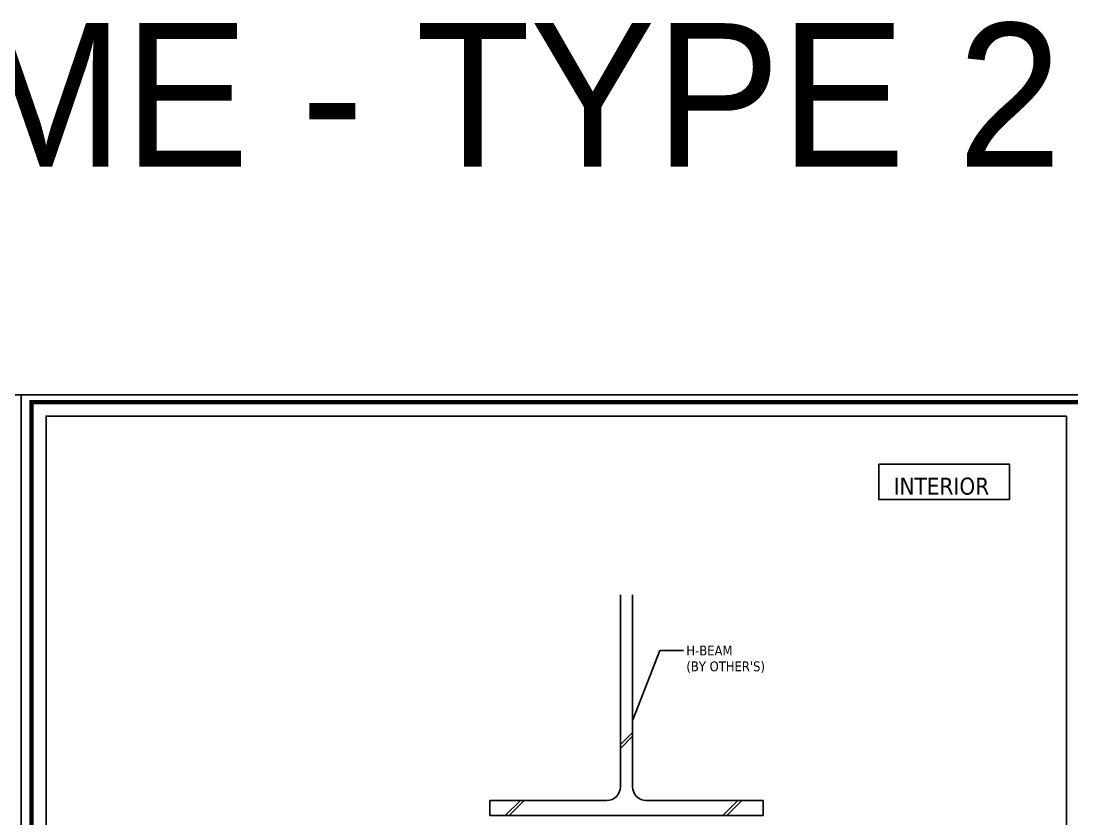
# Model space of a CAD drawing. Header units: millimetres. Extents: x 7297 to 60227, y -7497 to 19324.
# Drawn here: x 10976 to 11745, y 1010 to 1594 of the extents above; entities that cross this region are included whole.
import ezdxf
from ezdxf.enums import TextEntityAlignment as Align

# ---------------------------------------------------------------- set-up
doc = ezdxf.new("R2010")
doc.units = ezdxf.units.MM
for name, color, linetype in [('NS_COL_D-GREY', 8, 'Continuous'), ('NS_DIM', 1, 'Continuous'), ('NS_FORM', 7, 'Continuous'), ('NS_TEXT', 2, 'Continuous'), ('NS_TEXT_TITLE', 141, 'Continuous')]:
    doc.layers.add(name, color=color, linetype=linetype)
doc.styles.add('Expo M', font='Expo M.ttf')
doc.styles.add('HY울릉도M', font='')
doc.styles.get('HY울릉도M').set_extended_font_data('HY울릉도M')
doc.dimstyles.new('DS2', dxfattribs={"dimscale": 2, "dimtxt": 1.8, "dimasz": 1.5, "dimexe": 1, "dimexo": 1, "dimgap": 0.5, "dimtad": 1, "dimtoh": 1, "dimdec": 1, "dimzin": 1, "dimdsep": 46, "dimtxsty": 'Expo M', "dimcen": 2, "dimadec": 1, "dimazin": 0, "dimtfac": 1, "dimtdec": 4, "dimtix": 1, "dimtmove": 1, "dimatfit": 3, "dimfxl": 1, "dimtolj": 1, "dimtzin": 1, "dimarcsym": 0})

# ---------------------------------------------------------------- blocks, each defined once
blk = doc.blocks.new('AL-TEMPLATE')
at = {"color": 7, "ltscale": 2}
blk.add_lwpolyline([(1972.34, 1515.25), (1972.34, 921.25), (2812.34, 921.25), (2812.34, 1515.25)], close=True, dxfattribs=at)
at = {"color": 8, "const_width": 2.5}
blk.add_lwpolyline([(1976.34, 1509.45), (2808.34, 1509.45), (2808.34, 927.05), (1976.34, 927.05)], close=True, dxfattribs=at)
at = {"color": 9}
blk.add_lwpolyline([(1984.07, 1501.32), (2709.08, 1501.32), (2709.08, 935.18), (1984.07, 935.18)], close=True, dxfattribs=at)

msp = doc.modelspace()

# ---------------------------------------------------------------- linework, layer by layer
at = {"layer": 'NS_COL_D-GREY'}
for p, q in [((11414.59, 1174.15), (11414.59, 1033.56)), ((11423.59, 1033.56), (11423.59, 1174.15)), ((11414.59, 1061.64), (11423.59, 1070.64)), ((11414.64, 1064.52), (11423.59, 1073.47)), ((11404.59, 1023.56), (11319.09, 1023.56)), ((11319.09, 1023.56), (11319.09, 1012.56)), ((11330.32, 1012.56), (11341.32, 1023.56)), ((11333.15, 1012.56), (11344.15, 1023.56)), ((11519.09, 1023.56), (11433.59, 1023.56)), ((11489.65, 1012.56), (11500.65, 1023.56)), ((11492.48, 1012.56), (11503.48, 1023.56)), ((11519.09, 1012.56), (11519.09, 1023.56)), ((11319.09, 1012.56), (11519.09, 1012.56))]:
    msp.add_line(p, q, dxfattribs=at)
for centre, start, end in [((11404.59, 1033.56), 270, 0), ((11433.59, 1033.56), 180, 270)]:
    msp.add_arc(centre, 10, start, end, dxfattribs=at)
at = {"layer": 'NS_TEXT'}
msp.add_lwpolyline([(11603.78, 1269.91), (11699.52, 1269.91), (11699.52, 1243.92), (11603.78, 1243.92)], close=True, dxfattribs=at)

# ---------------------------------------------------------------- block references
at = {"layer": 'NS_FORM', "xscale": 1.32, "yscale": 1.32, "zscale": 1.32, "rotation": 270}
for p in [(8975.48, 3924), (9759.56, 3924)]:
    msp.add_blockref('AL-TEMPLATE', p, dxfattribs=at)

# ---------------------------------------------------------------- texts
at = {"layer": 'NS_TEXT', "line_spacing_factor": 0.963855}
for s, insert, char_height, width, attachment_point in [('\\fTahoma;INTERIOR', (11614.68, 1247.25), 12.48, 89.1314, 7), ("\\fTahoma;H-BEAM\\P(BY OTHER'S)", (11462.91, 1136.95), 7.2, 66.8903, 1)]:
    msp.add_mtext(s, dxfattribs=dict(at, insert=insert, char_height=char_height, width=width, attachment_point=attachment_point))
at = {"layer": 'NS_TEXT_TITLE', "style": 'HY울릉도M'}
msp.add_text('STEEL FRAME - TYPE 2', height=105, dxfattribs=at).set_placement((10188.51, 1540.17), align=Align.MIDDLE_LEFT)

# ---------------------------------------------------------------- leaders
at = {"layer": 'NS_DIM'}
msp.add_leader([(11423.7, 1082.64), (11443.55, 1133.45), (11460.79, 1133.45)], dimstyle='DS2', override={"dimgap": 0.5, "dimtad": 0}, dxfattribs=at)

doc.saveas('drawing.dxf')
